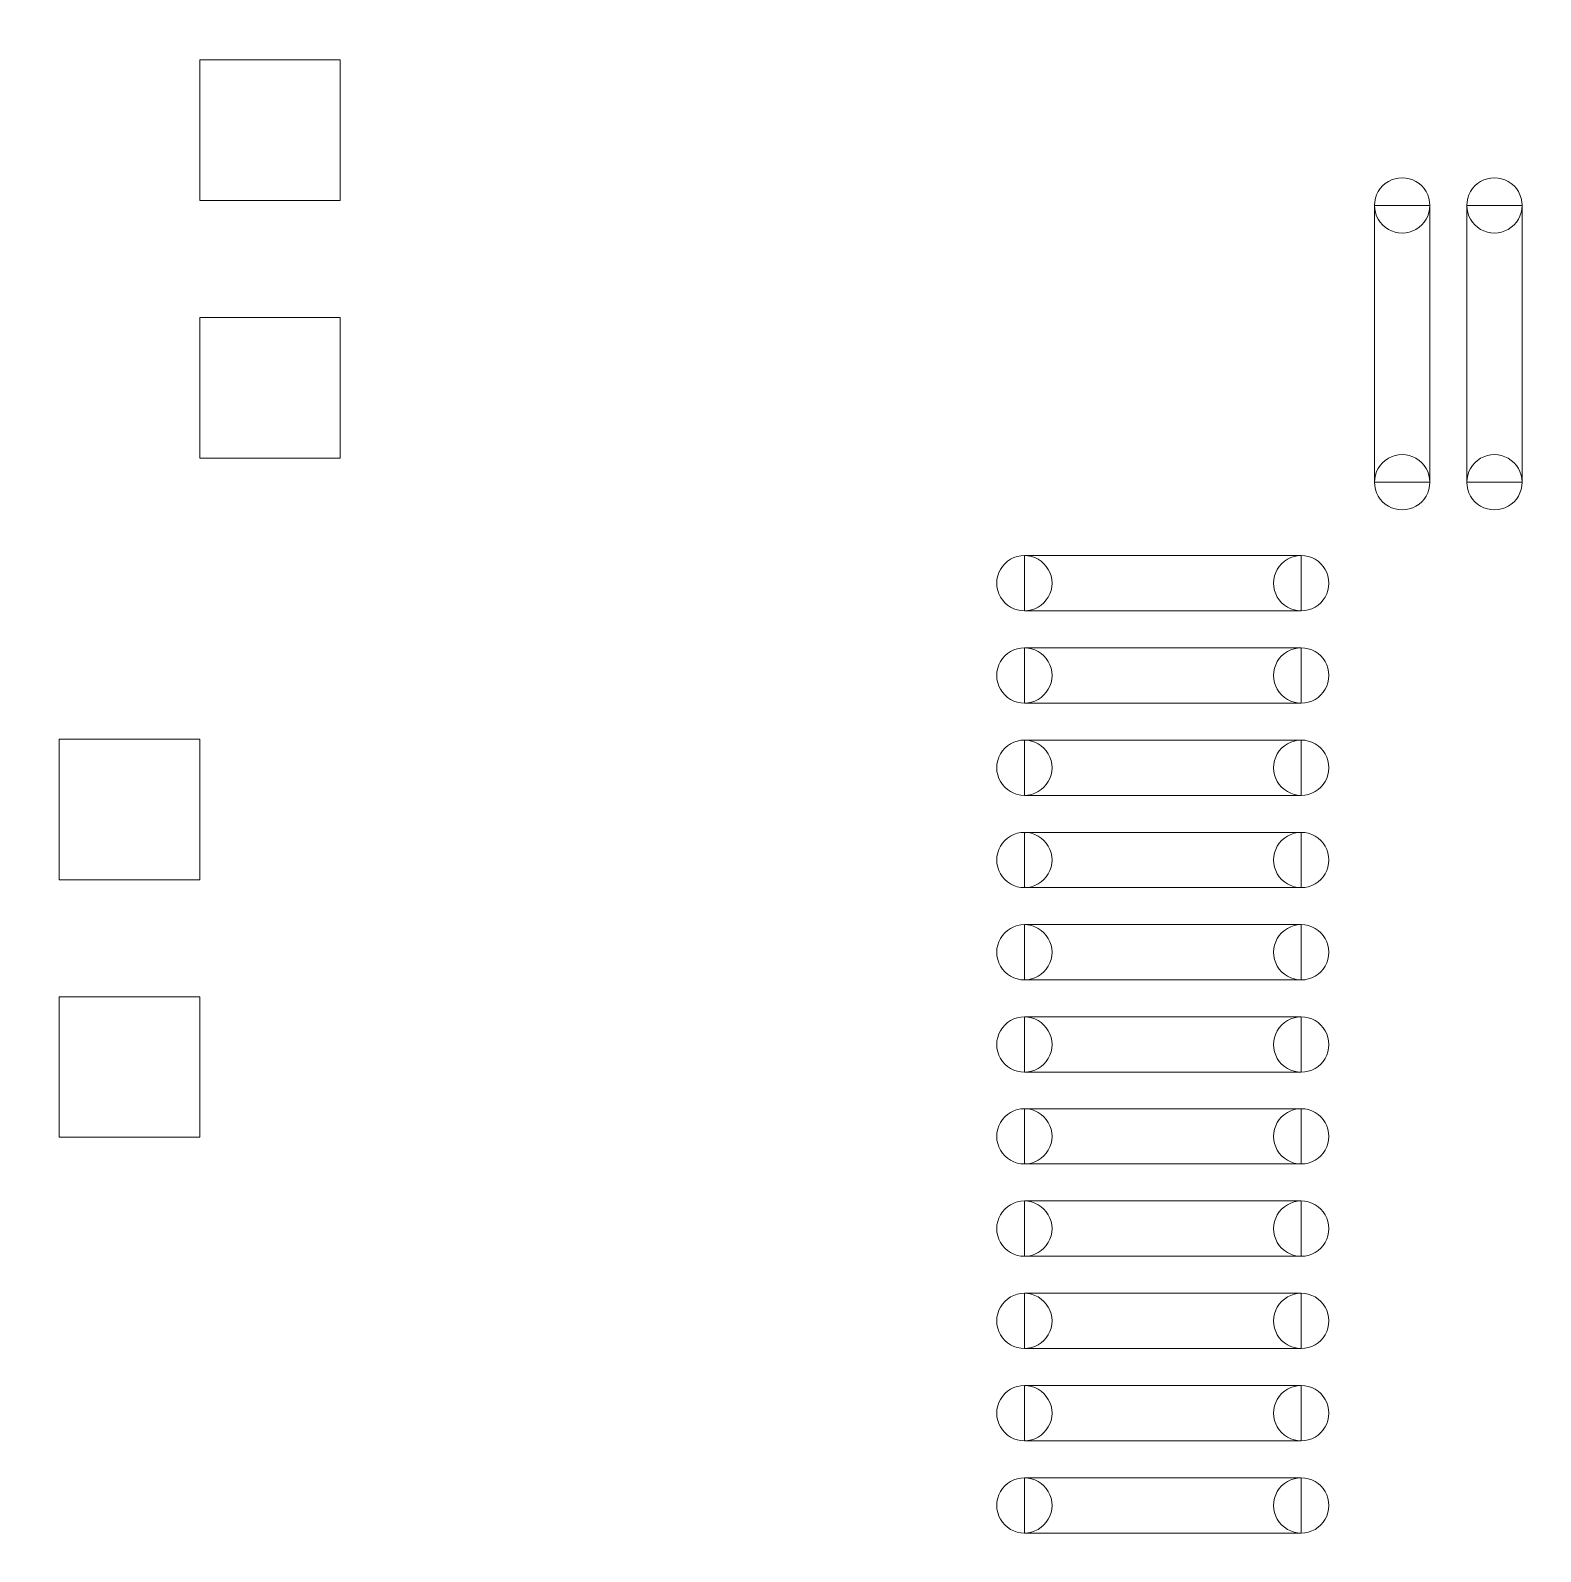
# Model space of a CAD drawing. Header units: millimetres. Extents: x -145 to 117, y -28 to 99.
# Drawn here: x 77.36 to 85.55, y 19.94 to 28.19 of the extents above; entities that cross this region are included whole.
import ezdxf

# ---------------------------------------------------------------- set-up
doc = ezdxf.new("R2010")
doc.units = ezdxf.units.MM
doc.header["$MEASUREMENT"] = 0
doc.layers.add('Layer 1', color=7, linetype='Continuous')

msp = doc.modelspace()

# ---------------------------------------------------------------- linework, layer by layer
at = {"layer": 'Layer 1', "color": 8, "lineweight": 9}
msp.add_open_spline([(117.0347, 99.4834), (117.0347, 99.4834), (-9.9653, 99.4834), (-9.9653, 99.4834), (-9.9653, 99.4834), (-9.9653, 99.4834), (-9.9653, -27.5166), (-9.9653, -27.5166), (-9.9653, -27.5166), (-9.9653, -27.5166), (117.0347, -27.5166), (117.0347, -27.5166), (117.0347, -27.5166), (117.0347, -27.5166), (117.0347, 99.4834), (117.0347, 99.4834)], degree=3, knots=[0, 0, 0, 0, 0.2, 0.2, 0.2, 0.2, 0.4, 0.4, 0.4, 0.4, 0.6, 0.6, 0.6, 0.6, 1, 1, 1, 1], dxfattribs=at)
at = {"layer": 'Layer 1', "lineweight": 9}
for points, knots in [([(78.2743, 27.2712), (78.2743, 27.2712), (78.2743, 28.0332), (78.2743, 28.0332), (78.2743, 28.0332), (78.2743, 28.0332), (79.0363, 28.0332), (79.0363, 28.0332), (79.0363, 28.0332), (79.0363, 28.0332), (79.0363, 27.2712), (79.0363, 27.2712), (79.0363, 27.2712), (79.0363, 27.2712), (78.2743, 27.2712), (78.2743, 27.2712)], [0, 0, 0, 0, 0.2, 0.2, 0.2, 0.2, 0.4, 0.4, 0.4, 0.4, 0.6, 0.6, 0.6, 0.6, 1, 1, 1, 1]), ([(84.6446, 27.2445), (84.6446, 27.2981), (84.6732, 27.3475), (84.7196, 27.3743), (84.7196, 27.3743), (84.7659, 27.4011), (84.823, 27.4011), (84.8694, 27.3743), (84.8694, 27.3743), (84.9158, 27.3475), (84.9443, 27.2981), (84.9443, 27.2445)], [0, 0, 0, 0, 0.25, 0.25, 0.25, 0.25, 0.5, 0.5, 0.5, 0.5, 1, 1, 1, 1]), ([(85.145, 27.2445), (85.145, 27.2981), (85.1736, 27.3475), (85.2199, 27.3743), (85.2199, 27.3743), (85.2663, 27.4011), (85.3234, 27.4011), (85.3698, 27.3743), (85.3698, 27.3743), (85.4162, 27.3475), (85.4447, 27.2981), (85.4447, 27.2445)], [0, 0, 0, 0, 0.25, 0.25, 0.25, 0.25, 0.5, 0.5, 0.5, 0.5, 1, 1, 1, 1]), ([(84.9443, 25.7434), (84.9443, 25.7434), (84.6446, 25.7434), (84.6446, 25.7434), (84.6446, 25.7434), (84.6446, 25.7434), (84.6446, 27.2445), (84.6446, 27.2445), (84.6446, 27.2445), (84.6446, 27.2445), (84.9443, 27.2445), (84.9443, 27.2445), (84.9443, 27.2445), (84.9443, 27.2445), (84.9443, 25.7434), (84.9443, 25.7434)], [0, 0, 0, 0, 0.2, 0.2, 0.2, 0.2, 0.4, 0.4, 0.4, 0.4, 0.6, 0.6, 0.6, 0.6, 1, 1, 1, 1]), ([(84.9443, 27.2445), (84.9443, 27.191), (84.9158, 27.1415), (84.8694, 27.1147), (84.8694, 27.1147), (84.823, 27.088), (84.7659, 27.088), (84.7196, 27.1147), (84.7196, 27.1147), (84.6732, 27.1415), (84.6446, 27.191), (84.6446, 27.2445)], [0, 0, 0, 0, 0.25, 0.25, 0.25, 0.25, 0.5, 0.5, 0.5, 0.5, 1, 1, 1, 1]), ([(84.7945, 27.2445), (84.7945, 27.2445), (84.7945, 27.2445), (84.7945, 27.2445), (84.7945, 27.2445), (84.7945, 27.2445), (84.7945, 27.2445), (84.7945, 27.2445), (84.7945, 27.2445), (84.7945, 27.2445), (84.7945, 27.2445), (84.7945, 27.2445)], [0, 0, 0, 0, 0.25, 0.25, 0.25, 0.25, 0.5, 0.5, 0.5, 0.5, 1, 1, 1, 1]), ([(84.7945, 27.2445), (84.7945, 27.2445), (84.7945, 27.2445), (84.7945, 27.2445), (84.7945, 27.2445), (84.7945, 27.2445), (84.7945, 27.2445), (84.7945, 27.2445), (84.7945, 27.2445), (84.7945, 27.2445), (84.7945, 27.2445), (84.7945, 27.2445)], [0, 0, 0, 0, 0.25, 0.25, 0.25, 0.25, 0.5, 0.5, 0.5, 0.5, 1, 1, 1, 1]), ([(85.4447, 25.7434), (85.4447, 25.7434), (85.145, 25.7434), (85.145, 25.7434), (85.145, 25.7434), (85.145, 25.7434), (85.145, 27.2445), (85.145, 27.2445), (85.145, 27.2445), (85.145, 27.2445), (85.4447, 27.2445), (85.4447, 27.2445), (85.4447, 27.2445), (85.4447, 27.2445), (85.4447, 25.7434), (85.4447, 25.7434)], [0, 0, 0, 0, 0.2, 0.2, 0.2, 0.2, 0.4, 0.4, 0.4, 0.4, 0.6, 0.6, 0.6, 0.6, 1, 1, 1, 1]), ([(85.4447, 27.2445), (85.4447, 27.191), (85.4162, 27.1415), (85.3698, 27.1147), (85.3698, 27.1147), (85.3234, 27.088), (85.2663, 27.088), (85.2199, 27.1147), (85.2199, 27.1147), (85.1736, 27.1415), (85.145, 27.191), (85.145, 27.2445)], [0, 0, 0, 0, 0.25, 0.25, 0.25, 0.25, 0.5, 0.5, 0.5, 0.5, 1, 1, 1, 1]), ([(85.2949, 27.2445), (85.2949, 27.2445), (85.2949, 27.2445), (85.2949, 27.2445), (85.2949, 27.2445), (85.2949, 27.2445), (85.2949, 27.2445), (85.2949, 27.2445), (85.2949, 27.2445), (85.2949, 27.2445), (85.2949, 27.2445), (85.2949, 27.2445)], [0, 0, 0, 0, 0.25, 0.25, 0.25, 0.25, 0.5, 0.5, 0.5, 0.5, 1, 1, 1, 1]), ([(85.2949, 27.2445), (85.2949, 27.2445), (85.2949, 27.2445), (85.2949, 27.2445), (85.2949, 27.2445), (85.2949, 27.2445), (85.2949, 27.2445), (85.2949, 27.2445), (85.2949, 27.2445), (85.2949, 27.2445), (85.2949, 27.2445), (85.2949, 27.2445)], [0, 0, 0, 0, 0.25, 0.25, 0.25, 0.25, 0.5, 0.5, 0.5, 0.5, 1, 1, 1, 1]), ([(78.2743, 25.8742), (78.2743, 25.8742), (78.2743, 26.6362), (78.2743, 26.6362), (78.2743, 26.6362), (78.2743, 26.6362), (79.0363, 26.6362), (79.0363, 26.6362), (79.0363, 26.6362), (79.0363, 26.6362), (79.0363, 25.8742), (79.0363, 25.8742), (79.0363, 25.8742), (79.0363, 25.8742), (78.2743, 25.8742), (78.2743, 25.8742)], [0, 0, 0, 0, 0.2, 0.2, 0.2, 0.2, 0.4, 0.4, 0.4, 0.4, 0.6, 0.6, 0.6, 0.6, 1, 1, 1, 1]), ([(84.6446, 25.7434), (84.6446, 25.7969), (84.6732, 25.8464), (84.7196, 25.8732), (84.7196, 25.8732), (84.7659, 25.8999), (84.823, 25.8999), (84.8694, 25.8732), (84.8694, 25.8732), (84.9158, 25.8464), (84.9443, 25.7969), (84.9443, 25.7434)], [0, 0, 0, 0, 0.25, 0.25, 0.25, 0.25, 0.5, 0.5, 0.5, 0.5, 1, 1, 1, 1]), ([(85.145, 25.7434), (85.145, 25.7969), (85.1736, 25.8464), (85.2199, 25.8732), (85.2199, 25.8732), (85.2663, 25.8999), (85.3234, 25.8999), (85.3698, 25.8732), (85.3698, 25.8732), (85.4162, 25.8464), (85.4447, 25.7969), (85.4447, 25.7434)], [0, 0, 0, 0, 0.25, 0.25, 0.25, 0.25, 0.5, 0.5, 0.5, 0.5, 1, 1, 1, 1]), ([(84.9443, 25.7434), (84.9443, 25.6899), (84.9158, 25.6404), (84.8694, 25.6136), (84.8694, 25.6136), (84.823, 25.5868), (84.7659, 25.5868), (84.7196, 25.6136), (84.7196, 25.6136), (84.6732, 25.6404), (84.6446, 25.6899), (84.6446, 25.7434)], [0, 0, 0, 0, 0.25, 0.25, 0.25, 0.25, 0.5, 0.5, 0.5, 0.5, 1, 1, 1, 1]), ([(84.7945, 25.7434), (84.7945, 25.7434), (84.7945, 25.7434), (84.7945, 25.7434), (84.7945, 25.7434), (84.7945, 25.7434), (84.7945, 25.7434), (84.7945, 25.7434), (84.7945, 25.7434), (84.7945, 25.7434), (84.7945, 25.7434), (84.7945, 25.7434)], [0, 0, 0, 0, 0.25, 0.25, 0.25, 0.25, 0.5, 0.5, 0.5, 0.5, 1, 1, 1, 1]), ([(84.7945, 25.7434), (84.7945, 25.7434), (84.7945, 25.7434), (84.7945, 25.7434), (84.7945, 25.7434), (84.7945, 25.7434), (84.7945, 25.7434), (84.7945, 25.7434), (84.7945, 25.7434), (84.7945, 25.7434), (84.7945, 25.7434), (84.7945, 25.7434)], [0, 0, 0, 0, 0.25, 0.25, 0.25, 0.25, 0.5, 0.5, 0.5, 0.5, 1, 1, 1, 1]), ([(85.4447, 25.7434), (85.4447, 25.6899), (85.4162, 25.6404), (85.3698, 25.6136), (85.3698, 25.6136), (85.3234, 25.5868), (85.2663, 25.5868), (85.2199, 25.6136), (85.2199, 25.6136), (85.1736, 25.6404), (85.145, 25.6899), (85.145, 25.7434)], [0, 0, 0, 0, 0.25, 0.25, 0.25, 0.25, 0.5, 0.5, 0.5, 0.5, 1, 1, 1, 1]), ([(85.2949, 25.7434), (85.2949, 25.7434), (85.2949, 25.7434), (85.2949, 25.7434), (85.2949, 25.7434), (85.2949, 25.7434), (85.2949, 25.7434), (85.2949, 25.7434), (85.2949, 25.7434), (85.2949, 25.7434), (85.2949, 25.7434), (85.2949, 25.7434)], [0, 0, 0, 0, 0.25, 0.25, 0.25, 0.25, 0.5, 0.5, 0.5, 0.5, 1, 1, 1, 1]), ([(85.2949, 25.7434), (85.2949, 25.7434), (85.2949, 25.7434), (85.2949, 25.7434), (85.2949, 25.7434), (85.2949, 25.7434), (85.2949, 25.7434), (85.2949, 25.7434), (85.2949, 25.7434), (85.2949, 25.7434), (85.2949, 25.7434), (85.2949, 25.7434)], [0, 0, 0, 0, 0.25, 0.25, 0.25, 0.25, 0.5, 0.5, 0.5, 0.5, 1, 1, 1, 1]), ([(82.5961, 25.196), (82.5961, 25.2496), (82.6247, 25.299), (82.671, 25.3258), (82.671, 25.3258), (82.7174, 25.3526), (82.7745, 25.3526), (82.8209, 25.3258), (82.8209, 25.3258), (82.8673, 25.299), (82.8958, 25.2496), (82.8958, 25.196)], [0, 0, 0, 0, 0.25, 0.25, 0.25, 0.25, 0.5, 0.5, 0.5, 0.5, 1, 1, 1, 1]), ([(82.746, 25.0462), (82.746, 25.0462), (82.746, 25.3459), (82.746, 25.3459), (82.746, 25.3459), (82.746, 25.3459), (84.2471, 25.3459), (84.2471, 25.3459), (84.2471, 25.3459), (84.2471, 25.3459), (84.2471, 25.0462), (84.2471, 25.0462), (84.2471, 25.0462), (84.2471, 25.0462), (82.746, 25.0462), (82.746, 25.0462)], [0, 0, 0, 0, 0.2, 0.2, 0.2, 0.2, 0.4, 0.4, 0.4, 0.4, 0.6, 0.6, 0.6, 0.6, 1, 1, 1, 1]), ([(84.0973, 25.196), (84.0973, 25.2496), (84.1258, 25.299), (84.1722, 25.3258), (84.1722, 25.3258), (84.2185, 25.3526), (84.2757, 25.3526), (84.322, 25.3258), (84.322, 25.3258), (84.3684, 25.299), (84.397, 25.2496), (84.397, 25.196)], [0, 0, 0, 0, 0.25, 0.25, 0.25, 0.25, 0.5, 0.5, 0.5, 0.5, 1, 1, 1, 1]), ([(82.8958, 25.196), (82.8958, 25.1425), (82.8673, 25.093), (82.8209, 25.0662), (82.8209, 25.0662), (82.7745, 25.0395), (82.7174, 25.0395), (82.671, 25.0662), (82.671, 25.0662), (82.6247, 25.093), (82.5961, 25.1425), (82.5961, 25.196)], [0, 0, 0, 0, 0.25, 0.25, 0.25, 0.25, 0.5, 0.5, 0.5, 0.5, 1, 1, 1, 1]), ([(82.746, 25.196), (82.746, 25.196), (82.746, 25.196), (82.746, 25.196), (82.746, 25.196), (82.746, 25.196), (82.746, 25.196), (82.746, 25.196), (82.746, 25.196), (82.746, 25.196), (82.746, 25.196), (82.746, 25.196)], [0, 0, 0, 0, 0.25, 0.25, 0.25, 0.25, 0.5, 0.5, 0.5, 0.5, 1, 1, 1, 1]), ([(82.746, 25.196), (82.746, 25.196), (82.746, 25.196), (82.746, 25.196), (82.746, 25.196), (82.746, 25.196), (82.746, 25.196), (82.746, 25.196), (82.746, 25.196), (82.746, 25.196), (82.746, 25.196), (82.746, 25.196)], [0, 0, 0, 0, 0.25, 0.25, 0.25, 0.25, 0.5, 0.5, 0.5, 0.5, 1, 1, 1, 1]), ([(84.397, 25.196), (84.397, 25.1425), (84.3684, 25.093), (84.322, 25.0662), (84.322, 25.0662), (84.2757, 25.0395), (84.2185, 25.0395), (84.1722, 25.0662), (84.1722, 25.0662), (84.1258, 25.093), (84.0973, 25.1425), (84.0973, 25.196)], [0, 0, 0, 0, 0.25, 0.25, 0.25, 0.25, 0.5, 0.5, 0.5, 0.5, 1, 1, 1, 1]), ([(84.2471, 25.196), (84.2471, 25.196), (84.2471, 25.196), (84.2471, 25.196), (84.2471, 25.196), (84.2471, 25.196), (84.2471, 25.196), (84.2471, 25.196), (84.2471, 25.196), (84.2471, 25.196), (84.2471, 25.196), (84.2471, 25.196)], [0, 0, 0, 0, 0.25, 0.25, 0.25, 0.25, 0.5, 0.5, 0.5, 0.5, 1, 1, 1, 1]), ([(84.2471, 25.196), (84.2471, 25.196), (84.2471, 25.196), (84.2471, 25.196), (84.2471, 25.196), (84.2471, 25.196), (84.2471, 25.196), (84.2471, 25.196), (84.2471, 25.196), (84.2471, 25.196), (84.2471, 25.196), (84.2471, 25.196)], [0, 0, 0, 0, 0.25, 0.25, 0.25, 0.25, 0.5, 0.5, 0.5, 0.5, 1, 1, 1, 1]), ([(82.5961, 24.6956), (82.5961, 24.7492), (82.6247, 24.7987), (82.671, 24.8254), (82.671, 24.8254), (82.7174, 24.8522), (82.7745, 24.8522), (82.8209, 24.8254), (82.8209, 24.8254), (82.8673, 24.7987), (82.8958, 24.7492), (82.8958, 24.6956)], [0, 0, 0, 0, 0.25, 0.25, 0.25, 0.25, 0.5, 0.5, 0.5, 0.5, 1, 1, 1, 1]), ([(82.746, 24.5458), (82.746, 24.5458), (82.746, 24.8455), (82.746, 24.8455), (82.746, 24.8455), (82.746, 24.8455), (84.2471, 24.8455), (84.2471, 24.8455), (84.2471, 24.8455), (84.2471, 24.8455), (84.2471, 24.5458), (84.2471, 24.5458), (84.2471, 24.5458), (84.2471, 24.5458), (82.746, 24.5458), (82.746, 24.5458)], [0, 0, 0, 0, 0.2, 0.2, 0.2, 0.2, 0.4, 0.4, 0.4, 0.4, 0.6, 0.6, 0.6, 0.6, 1, 1, 1, 1]), ([(84.0973, 24.6956), (84.0973, 24.7492), (84.1258, 24.7987), (84.1722, 24.8254), (84.1722, 24.8254), (84.2185, 24.8522), (84.2757, 24.8522), (84.322, 24.8254), (84.322, 24.8254), (84.3684, 24.7987), (84.397, 24.7492), (84.397, 24.6956)], [0, 0, 0, 0, 0.25, 0.25, 0.25, 0.25, 0.5, 0.5, 0.5, 0.5, 1, 1, 1, 1]), ([(82.8958, 24.6956), (82.8958, 24.6421), (82.8673, 24.5926), (82.8209, 24.5659), (82.8209, 24.5659), (82.7745, 24.5391), (82.7174, 24.5391), (82.671, 24.5659), (82.671, 24.5659), (82.6247, 24.5926), (82.5961, 24.6421), (82.5961, 24.6956)], [0, 0, 0, 0, 0.25, 0.25, 0.25, 0.25, 0.5, 0.5, 0.5, 0.5, 1, 1, 1, 1]), ([(82.746, 24.6956), (82.746, 24.6956), (82.746, 24.6956), (82.746, 24.6956), (82.746, 24.6956), (82.746, 24.6956), (82.746, 24.6956), (82.746, 24.6956), (82.746, 24.6956), (82.746, 24.6956), (82.746, 24.6956), (82.746, 24.6956)], [0, 0, 0, 0, 0.25, 0.25, 0.25, 0.25, 0.5, 0.5, 0.5, 0.5, 1, 1, 1, 1]), ([(82.746, 24.6956), (82.746, 24.6956), (82.746, 24.6956), (82.746, 24.6956), (82.746, 24.6956), (82.746, 24.6956), (82.746, 24.6956), (82.746, 24.6956), (82.746, 24.6956), (82.746, 24.6956), (82.746, 24.6956), (82.746, 24.6956)], [0, 0, 0, 0, 0.25, 0.25, 0.25, 0.25, 0.5, 0.5, 0.5, 0.5, 1, 1, 1, 1]), ([(84.397, 24.6956), (84.397, 24.6421), (84.3684, 24.5926), (84.322, 24.5659), (84.322, 24.5659), (84.2757, 24.5391), (84.2185, 24.5391), (84.1722, 24.5659), (84.1722, 24.5659), (84.1258, 24.5926), (84.0973, 24.6421), (84.0973, 24.6956)], [0, 0, 0, 0, 0.25, 0.25, 0.25, 0.25, 0.5, 0.5, 0.5, 0.5, 1, 1, 1, 1]), ([(84.2471, 24.6956), (84.2471, 24.6956), (84.2471, 24.6956), (84.2471, 24.6956), (84.2471, 24.6956), (84.2471, 24.6956), (84.2471, 24.6956), (84.2471, 24.6956), (84.2471, 24.6956), (84.2471, 24.6956), (84.2471, 24.6956), (84.2471, 24.6956)], [0, 0, 0, 0, 0.25, 0.25, 0.25, 0.25, 0.5, 0.5, 0.5, 0.5, 1, 1, 1, 1]), ([(84.2471, 24.6956), (84.2471, 24.6956), (84.2471, 24.6956), (84.2471, 24.6956), (84.2471, 24.6956), (84.2471, 24.6956), (84.2471, 24.6956), (84.2471, 24.6956), (84.2471, 24.6956), (84.2471, 24.6956), (84.2471, 24.6956), (84.2471, 24.6956)], [0, 0, 0, 0, 0.25, 0.25, 0.25, 0.25, 0.5, 0.5, 0.5, 0.5, 1, 1, 1, 1]), ([(77.5123, 23.5882), (77.5123, 23.5882), (77.5123, 24.3502), (77.5123, 24.3502), (77.5123, 24.3502), (77.5123, 24.3502), (78.2743, 24.3502), (78.2743, 24.3502), (78.2743, 24.3502), (78.2743, 24.3502), (78.2743, 23.5882), (78.2743, 23.5882), (78.2743, 23.5882), (78.2743, 23.5882), (77.5123, 23.5882), (77.5123, 23.5882)], [0, 0, 0, 0, 0.2, 0.2, 0.2, 0.2, 0.4, 0.4, 0.4, 0.4, 0.6, 0.6, 0.6, 0.6, 1, 1, 1, 1]), ([(82.5961, 24.1953), (82.5961, 24.2488), (82.6247, 24.2983), (82.671, 24.325), (82.671, 24.325), (82.7174, 24.3518), (82.7745, 24.3518), (82.8209, 24.325), (82.8209, 24.325), (82.8673, 24.2983), (82.8958, 24.2488), (82.8958, 24.1953)], [0, 0, 0, 0, 0.25, 0.25, 0.25, 0.25, 0.5, 0.5, 0.5, 0.5, 1, 1, 1, 1]), ([(82.746, 24.0454), (82.746, 24.0454), (82.746, 24.3451), (82.746, 24.3451), (82.746, 24.3451), (82.746, 24.3451), (84.2471, 24.3451), (84.2471, 24.3451), (84.2471, 24.3451), (84.2471, 24.3451), (84.2471, 24.0454), (84.2471, 24.0454), (84.2471, 24.0454), (84.2471, 24.0454), (82.746, 24.0454), (82.746, 24.0454)], [0, 0, 0, 0, 0.2, 0.2, 0.2, 0.2, 0.4, 0.4, 0.4, 0.4, 0.6, 0.6, 0.6, 0.6, 1, 1, 1, 1]), ([(84.0973, 24.1953), (84.0973, 24.2488), (84.1258, 24.2983), (84.1722, 24.325), (84.1722, 24.325), (84.2185, 24.3518), (84.2757, 24.3518), (84.322, 24.325), (84.322, 24.325), (84.3684, 24.2983), (84.397, 24.2488), (84.397, 24.1953)], [0, 0, 0, 0, 0.25, 0.25, 0.25, 0.25, 0.5, 0.5, 0.5, 0.5, 1, 1, 1, 1]), ([(82.8958, 24.1953), (82.8958, 24.1417), (82.8673, 24.0922), (82.8209, 24.0655), (82.8209, 24.0655), (82.7745, 24.0387), (82.7174, 24.0387), (82.671, 24.0655), (82.671, 24.0655), (82.6247, 24.0922), (82.5961, 24.1417), (82.5961, 24.1953)], [0, 0, 0, 0, 0.25, 0.25, 0.25, 0.25, 0.5, 0.5, 0.5, 0.5, 1, 1, 1, 1]), ([(82.746, 24.1953), (82.746, 24.1953), (82.746, 24.1953), (82.746, 24.1953), (82.746, 24.1953), (82.746, 24.1953), (82.746, 24.1953), (82.746, 24.1953), (82.746, 24.1953), (82.746, 24.1953), (82.746, 24.1953), (82.746, 24.1953)], [0, 0, 0, 0, 0.25, 0.25, 0.25, 0.25, 0.5, 0.5, 0.5, 0.5, 1, 1, 1, 1]), ([(82.746, 24.1953), (82.746, 24.1953), (82.746, 24.1953), (82.746, 24.1953), (82.746, 24.1953), (82.746, 24.1953), (82.746, 24.1953), (82.746, 24.1953), (82.746, 24.1953), (82.746, 24.1953), (82.746, 24.1953), (82.746, 24.1953)], [0, 0, 0, 0, 0.25, 0.25, 0.25, 0.25, 0.5, 0.5, 0.5, 0.5, 1, 1, 1, 1]), ([(84.397, 24.1953), (84.397, 24.1417), (84.3684, 24.0922), (84.322, 24.0655), (84.322, 24.0655), (84.2757, 24.0387), (84.2185, 24.0387), (84.1722, 24.0655), (84.1722, 24.0655), (84.1258, 24.0922), (84.0973, 24.1417), (84.0973, 24.1953)], [0, 0, 0, 0, 0.25, 0.25, 0.25, 0.25, 0.5, 0.5, 0.5, 0.5, 1, 1, 1, 1]), ([(84.2471, 24.1953), (84.2471, 24.1953), (84.2471, 24.1953), (84.2471, 24.1953), (84.2471, 24.1953), (84.2471, 24.1953), (84.2471, 24.1953), (84.2471, 24.1953), (84.2471, 24.1953), (84.2471, 24.1953), (84.2471, 24.1953), (84.2471, 24.1953)], [0, 0, 0, 0, 0.25, 0.25, 0.25, 0.25, 0.5, 0.5, 0.5, 0.5, 1, 1, 1, 1]), ([(84.2471, 24.1953), (84.2471, 24.1953), (84.2471, 24.1953), (84.2471, 24.1953), (84.2471, 24.1953), (84.2471, 24.1953), (84.2471, 24.1953), (84.2471, 24.1953), (84.2471, 24.1953), (84.2471, 24.1953), (84.2471, 24.1953), (84.2471, 24.1953)], [0, 0, 0, 0, 0.25, 0.25, 0.25, 0.25, 0.5, 0.5, 0.5, 0.5, 1, 1, 1, 1]), ([(82.5961, 23.6949), (82.5961, 23.7484), (82.6247, 23.7979), (82.671, 23.8247), (82.671, 23.8247), (82.7174, 23.8514), (82.7745, 23.8514), (82.8209, 23.8247), (82.8209, 23.8247), (82.8673, 23.7979), (82.8958, 23.7484), (82.8958, 23.6949)], [0, 0, 0, 0, 0.25, 0.25, 0.25, 0.25, 0.5, 0.5, 0.5, 0.5, 1, 1, 1, 1]), ([(82.746, 23.545), (82.746, 23.545), (82.746, 23.8447), (82.746, 23.8447), (82.746, 23.8447), (82.746, 23.8447), (84.2471, 23.8447), (84.2471, 23.8447), (84.2471, 23.8447), (84.2471, 23.8447), (84.2471, 23.545), (84.2471, 23.545), (84.2471, 23.545), (84.2471, 23.545), (82.746, 23.545), (82.746, 23.545)], [0, 0, 0, 0, 0.2, 0.2, 0.2, 0.2, 0.4, 0.4, 0.4, 0.4, 0.6, 0.6, 0.6, 0.6, 1, 1, 1, 1]), ([(84.0973, 23.6949), (84.0973, 23.7484), (84.1258, 23.7979), (84.1722, 23.8247), (84.1722, 23.8247), (84.2185, 23.8514), (84.2757, 23.8514), (84.322, 23.8247), (84.322, 23.8247), (84.3684, 23.7979), (84.397, 23.7484), (84.397, 23.6949)], [0, 0, 0, 0, 0.25, 0.25, 0.25, 0.25, 0.5, 0.5, 0.5, 0.5, 1, 1, 1, 1]), ([(82.8958, 23.6949), (82.8958, 23.6413), (82.8673, 23.5919), (82.8209, 23.5651), (82.8209, 23.5651), (82.7745, 23.5383), (82.7174, 23.5383), (82.671, 23.5651), (82.671, 23.5651), (82.6247, 23.5919), (82.5961, 23.6413), (82.5961, 23.6949)], [0, 0, 0, 0, 0.25, 0.25, 0.25, 0.25, 0.5, 0.5, 0.5, 0.5, 1, 1, 1, 1]), ([(82.746, 23.6949), (82.746, 23.6949), (82.746, 23.6949), (82.746, 23.6949), (82.746, 23.6949), (82.746, 23.6949), (82.746, 23.6949), (82.746, 23.6949), (82.746, 23.6949), (82.746, 23.6949), (82.746, 23.6949), (82.746, 23.6949)], [0, 0, 0, 0, 0.25, 0.25, 0.25, 0.25, 0.5, 0.5, 0.5, 0.5, 1, 1, 1, 1]), ([(82.746, 23.6949), (82.746, 23.6949), (82.746, 23.6949), (82.746, 23.6949), (82.746, 23.6949), (82.746, 23.6949), (82.746, 23.6949), (82.746, 23.6949), (82.746, 23.6949), (82.746, 23.6949), (82.746, 23.6949), (82.746, 23.6949)], [0, 0, 0, 0, 0.25, 0.25, 0.25, 0.25, 0.5, 0.5, 0.5, 0.5, 1, 1, 1, 1]), ([(84.397, 23.6949), (84.397, 23.6413), (84.3684, 23.5919), (84.322, 23.5651), (84.322, 23.5651), (84.2757, 23.5383), (84.2185, 23.5383), (84.1722, 23.5651), (84.1722, 23.5651), (84.1258, 23.5919), (84.0973, 23.6413), (84.0973, 23.6949)], [0, 0, 0, 0, 0.25, 0.25, 0.25, 0.25, 0.5, 0.5, 0.5, 0.5, 1, 1, 1, 1]), ([(84.2471, 23.6949), (84.2471, 23.6949), (84.2471, 23.6949), (84.2471, 23.6949), (84.2471, 23.6949), (84.2471, 23.6949), (84.2471, 23.6949), (84.2471, 23.6949), (84.2471, 23.6949), (84.2471, 23.6949), (84.2471, 23.6949), (84.2471, 23.6949)], [0, 0, 0, 0, 0.25, 0.25, 0.25, 0.25, 0.5, 0.5, 0.5, 0.5, 1, 1, 1, 1]), ([(84.2471, 23.6949), (84.2471, 23.6949), (84.2471, 23.6949), (84.2471, 23.6949), (84.2471, 23.6949), (84.2471, 23.6949), (84.2471, 23.6949), (84.2471, 23.6949), (84.2471, 23.6949), (84.2471, 23.6949), (84.2471, 23.6949), (84.2471, 23.6949)], [0, 0, 0, 0, 0.25, 0.25, 0.25, 0.25, 0.5, 0.5, 0.5, 0.5, 1, 1, 1, 1]), ([(82.5961, 23.1945), (82.5961, 23.248), (82.6247, 23.2975), (82.671, 23.3243), (82.671, 23.3243), (82.7174, 23.3511), (82.7745, 23.3511), (82.8209, 23.3243), (82.8209, 23.3243), (82.8673, 23.2975), (82.8958, 23.248), (82.8958, 23.1945)], [0, 0, 0, 0, 0.25, 0.25, 0.25, 0.25, 0.5, 0.5, 0.5, 0.5, 1, 1, 1, 1]), ([(84.0973, 23.1945), (84.0973, 23.248), (84.1258, 23.2975), (84.1722, 23.3243), (84.1722, 23.3243), (84.2185, 23.3511), (84.2757, 23.3511), (84.322, 23.3243), (84.322, 23.3243), (84.3684, 23.2975), (84.397, 23.248), (84.397, 23.1945)], [0, 0, 0, 0, 0.25, 0.25, 0.25, 0.25, 0.5, 0.5, 0.5, 0.5, 1, 1, 1, 1]), ([(82.746, 23.0446), (82.746, 23.0446), (82.746, 23.3444), (82.746, 23.3444), (82.746, 23.3444), (82.746, 23.3444), (84.2471, 23.3444), (84.2471, 23.3444), (84.2471, 23.3444), (84.2471, 23.3444), (84.2471, 23.0446), (84.2471, 23.0446), (84.2471, 23.0446), (84.2471, 23.0446), (82.746, 23.0446), (82.746, 23.0446)], [0, 0, 0, 0, 0.2, 0.2, 0.2, 0.2, 0.4, 0.4, 0.4, 0.4, 0.6, 0.6, 0.6, 0.6, 1, 1, 1, 1]), ([(82.8958, 23.1945), (82.8958, 23.141), (82.8673, 23.0915), (82.8209, 23.0647), (82.8209, 23.0647), (82.7745, 23.0379), (82.7174, 23.0379), (82.671, 23.0647), (82.671, 23.0647), (82.6247, 23.0915), (82.5961, 23.141), (82.5961, 23.1945)], [0, 0, 0, 0, 0.25, 0.25, 0.25, 0.25, 0.5, 0.5, 0.5, 0.5, 1, 1, 1, 1]), ([(82.746, 23.1945), (82.746, 23.1945), (82.746, 23.1945), (82.746, 23.1945), (82.746, 23.1945), (82.746, 23.1945), (82.746, 23.1945), (82.746, 23.1945), (82.746, 23.1945), (82.746, 23.1945), (82.746, 23.1945), (82.746, 23.1945)], [0, 0, 0, 0, 0.25, 0.25, 0.25, 0.25, 0.5, 0.5, 0.5, 0.5, 1, 1, 1, 1]), ([(82.746, 23.1945), (82.746, 23.1945), (82.746, 23.1945), (82.746, 23.1945), (82.746, 23.1945), (82.746, 23.1945), (82.746, 23.1945), (82.746, 23.1945), (82.746, 23.1945), (82.746, 23.1945), (82.746, 23.1945), (82.746, 23.1945)], [0, 0, 0, 0, 0.25, 0.25, 0.25, 0.25, 0.5, 0.5, 0.5, 0.5, 1, 1, 1, 1]), ([(84.397, 23.1945), (84.397, 23.141), (84.3684, 23.0915), (84.322, 23.0647), (84.322, 23.0647), (84.2757, 23.0379), (84.2185, 23.0379), (84.1722, 23.0647), (84.1722, 23.0647), (84.1258, 23.0915), (84.0973, 23.141), (84.0973, 23.1945)], [0, 0, 0, 0, 0.25, 0.25, 0.25, 0.25, 0.5, 0.5, 0.5, 0.5, 1, 1, 1, 1]), ([(84.2471, 23.1945), (84.2471, 23.1945), (84.2471, 23.1945), (84.2471, 23.1945), (84.2471, 23.1945), (84.2471, 23.1945), (84.2471, 23.1945), (84.2471, 23.1945), (84.2471, 23.1945), (84.2471, 23.1945), (84.2471, 23.1945), (84.2471, 23.1945)], [0, 0, 0, 0, 0.25, 0.25, 0.25, 0.25, 0.5, 0.5, 0.5, 0.5, 1, 1, 1, 1]), ([(84.2471, 23.1945), (84.2471, 23.1945), (84.2471, 23.1945), (84.2471, 23.1945), (84.2471, 23.1945), (84.2471, 23.1945), (84.2471, 23.1945), (84.2471, 23.1945), (84.2471, 23.1945), (84.2471, 23.1945), (84.2471, 23.1945), (84.2471, 23.1945)], [0, 0, 0, 0, 0.25, 0.25, 0.25, 0.25, 0.5, 0.5, 0.5, 0.5, 1, 1, 1, 1]), ([(77.5123, 22.1912), (77.5123, 22.1912), (77.5123, 22.9532), (77.5123, 22.9532), (77.5123, 22.9532), (77.5123, 22.9532), (78.2743, 22.9532), (78.2743, 22.9532), (78.2743, 22.9532), (78.2743, 22.9532), (78.2743, 22.1912), (78.2743, 22.1912), (78.2743, 22.1912), (78.2743, 22.1912), (77.5123, 22.1912), (77.5123, 22.1912)], [0, 0, 0, 0, 0.2, 0.2, 0.2, 0.2, 0.4, 0.4, 0.4, 0.4, 0.6, 0.6, 0.6, 0.6, 1, 1, 1, 1]), ([(82.5961, 22.6941), (82.5961, 22.7477), (82.6247, 22.7971), (82.671, 22.8239), (82.671, 22.8239), (82.7174, 22.8507), (82.7745, 22.8507), (82.8209, 22.8239), (82.8209, 22.8239), (82.8673, 22.7971), (82.8958, 22.7477), (82.8958, 22.6941)], [0, 0, 0, 0, 0.25, 0.25, 0.25, 0.25, 0.5, 0.5, 0.5, 0.5, 1, 1, 1, 1]), ([(84.0973, 22.6941), (84.0973, 22.7477), (84.1258, 22.7971), (84.1722, 22.8239), (84.1722, 22.8239), (84.2185, 22.8507), (84.2757, 22.8507), (84.322, 22.8239), (84.322, 22.8239), (84.3684, 22.7971), (84.397, 22.7477), (84.397, 22.6941)], [0, 0, 0, 0, 0.25, 0.25, 0.25, 0.25, 0.5, 0.5, 0.5, 0.5, 1, 1, 1, 1]), ([(82.746, 22.5443), (82.746, 22.5443), (82.746, 22.844), (82.746, 22.844), (82.746, 22.844), (82.746, 22.844), (84.2471, 22.844), (84.2471, 22.844), (84.2471, 22.844), (84.2471, 22.844), (84.2471, 22.5443), (84.2471, 22.5443), (84.2471, 22.5443), (84.2471, 22.5443), (82.746, 22.5443), (82.746, 22.5443)], [0, 0, 0, 0, 0.2, 0.2, 0.2, 0.2, 0.4, 0.4, 0.4, 0.4, 0.6, 0.6, 0.6, 0.6, 1, 1, 1, 1]), ([(82.8958, 22.6941), (82.8958, 22.6406), (82.8673, 22.5911), (82.8209, 22.5643), (82.8209, 22.5643), (82.7745, 22.5376), (82.7174, 22.5376), (82.671, 22.5643), (82.671, 22.5643), (82.6247, 22.5911), (82.5961, 22.6406), (82.5961, 22.6941)], [0, 0, 0, 0, 0.25, 0.25, 0.25, 0.25, 0.5, 0.5, 0.5, 0.5, 1, 1, 1, 1]), ([(82.746, 22.6941), (82.746, 22.6941), (82.746, 22.6941), (82.746, 22.6941), (82.746, 22.6941), (82.746, 22.6941), (82.746, 22.6941), (82.746, 22.6941), (82.746, 22.6941), (82.746, 22.6941), (82.746, 22.6941), (82.746, 22.6941)], [0, 0, 0, 0, 0.25, 0.25, 0.25, 0.25, 0.5, 0.5, 0.5, 0.5, 1, 1, 1, 1]), ([(82.746, 22.6941), (82.746, 22.6941), (82.746, 22.6941), (82.746, 22.6941), (82.746, 22.6941), (82.746, 22.6941), (82.746, 22.6941), (82.746, 22.6941), (82.746, 22.6941), (82.746, 22.6941), (82.746, 22.6941), (82.746, 22.6941)], [0, 0, 0, 0, 0.25, 0.25, 0.25, 0.25, 0.5, 0.5, 0.5, 0.5, 1, 1, 1, 1]), ([(84.397, 22.6941), (84.397, 22.6406), (84.3684, 22.5911), (84.322, 22.5643), (84.322, 22.5643), (84.2757, 22.5376), (84.2185, 22.5376), (84.1722, 22.5643), (84.1722, 22.5643), (84.1258, 22.5911), (84.0973, 22.6406), (84.0973, 22.6941)], [0, 0, 0, 0, 0.25, 0.25, 0.25, 0.25, 0.5, 0.5, 0.5, 0.5, 1, 1, 1, 1]), ([(84.2471, 22.6941), (84.2471, 22.6941), (84.2471, 22.6941), (84.2471, 22.6941), (84.2471, 22.6941), (84.2471, 22.6941), (84.2471, 22.6941), (84.2471, 22.6941), (84.2471, 22.6941), (84.2471, 22.6941), (84.2471, 22.6941), (84.2471, 22.6941)], [0, 0, 0, 0, 0.25, 0.25, 0.25, 0.25, 0.5, 0.5, 0.5, 0.5, 1, 1, 1, 1]), ([(84.2471, 22.6941), (84.2471, 22.6941), (84.2471, 22.6941), (84.2471, 22.6941), (84.2471, 22.6941), (84.2471, 22.6941), (84.2471, 22.6941), (84.2471, 22.6941), (84.2471, 22.6941), (84.2471, 22.6941), (84.2471, 22.6941), (84.2471, 22.6941)], [0, 0, 0, 0, 0.25, 0.25, 0.25, 0.25, 0.5, 0.5, 0.5, 0.5, 1, 1, 1, 1]), ([(82.5961, 22.1963), (82.5961, 22.2498), (82.6247, 22.2993), (82.671, 22.3261), (82.671, 22.3261), (82.7174, 22.3528), (82.7745, 22.3528), (82.8209, 22.3261), (82.8209, 22.3261), (82.8673, 22.2993), (82.8958, 22.2498), (82.8958, 22.1963)], [0, 0, 0, 0, 0.25, 0.25, 0.25, 0.25, 0.5, 0.5, 0.5, 0.5, 1, 1, 1, 1]), ([(82.746, 22.0464), (82.746, 22.0464), (82.746, 22.3461), (82.746, 22.3461), (82.746, 22.3461), (82.746, 22.3461), (84.2471, 22.3461), (84.2471, 22.3461), (84.2471, 22.3461), (84.2471, 22.3461), (84.2471, 22.0464), (84.2471, 22.0464), (84.2471, 22.0464), (84.2471, 22.0464), (82.746, 22.0464), (82.746, 22.0464)], [0, 0, 0, 0, 0.2, 0.2, 0.2, 0.2, 0.4, 0.4, 0.4, 0.4, 0.6, 0.6, 0.6, 0.6, 1, 1, 1, 1]), ([(84.0973, 22.1963), (84.0973, 22.2498), (84.1258, 22.2993), (84.1722, 22.3261), (84.1722, 22.3261), (84.2185, 22.3528), (84.2757, 22.3528), (84.322, 22.3261), (84.322, 22.3261), (84.3684, 22.2993), (84.397, 22.2498), (84.397, 22.1963)], [0, 0, 0, 0, 0.25, 0.25, 0.25, 0.25, 0.5, 0.5, 0.5, 0.5, 1, 1, 1, 1]), ([(82.8958, 22.1963), (82.8958, 22.1427), (82.8673, 22.0933), (82.8209, 22.0665), (82.8209, 22.0665), (82.7745, 22.0397), (82.7174, 22.0397), (82.671, 22.0665), (82.671, 22.0665), (82.6247, 22.0933), (82.5961, 22.1427), (82.5961, 22.1963)], [0, 0, 0, 0, 0.25, 0.25, 0.25, 0.25, 0.5, 0.5, 0.5, 0.5, 1, 1, 1, 1]), ([(82.746, 22.1963), (82.746, 22.1963), (82.746, 22.1963), (82.746, 22.1963), (82.746, 22.1963), (82.746, 22.1963), (82.746, 22.1963), (82.746, 22.1963), (82.746, 22.1963), (82.746, 22.1963), (82.746, 22.1963), (82.746, 22.1963)], [0, 0, 0, 0, 0.25, 0.25, 0.25, 0.25, 0.5, 0.5, 0.5, 0.5, 1, 1, 1, 1]), ([(82.746, 22.1963), (82.746, 22.1963), (82.746, 22.1963), (82.746, 22.1963), (82.746, 22.1963), (82.746, 22.1963), (82.746, 22.1963), (82.746, 22.1963), (82.746, 22.1963), (82.746, 22.1963), (82.746, 22.1963), (82.746, 22.1963)], [0, 0, 0, 0, 0.25, 0.25, 0.25, 0.25, 0.5, 0.5, 0.5, 0.5, 1, 1, 1, 1]), ([(84.397, 22.1963), (84.397, 22.1427), (84.3684, 22.0933), (84.322, 22.0665), (84.322, 22.0665), (84.2757, 22.0397), (84.2185, 22.0397), (84.1722, 22.0665), (84.1722, 22.0665), (84.1258, 22.0933), (84.0973, 22.1427), (84.0973, 22.1963)], [0, 0, 0, 0, 0.25, 0.25, 0.25, 0.25, 0.5, 0.5, 0.5, 0.5, 1, 1, 1, 1]), ([(84.2471, 22.1963), (84.2471, 22.1963), (84.2471, 22.1963), (84.2471, 22.1963), (84.2471, 22.1963), (84.2471, 22.1963), (84.2471, 22.1963), (84.2471, 22.1963), (84.2471, 22.1963), (84.2471, 22.1963), (84.2471, 22.1963), (84.2471, 22.1963)], [0, 0, 0, 0, 0.25, 0.25, 0.25, 0.25, 0.5, 0.5, 0.5, 0.5, 1, 1, 1, 1]), ([(84.2471, 22.1963), (84.2471, 22.1963), (84.2471, 22.1963), (84.2471, 22.1963), (84.2471, 22.1963), (84.2471, 22.1963), (84.2471, 22.1963), (84.2471, 22.1963), (84.2471, 22.1963), (84.2471, 22.1963), (84.2471, 22.1963), (84.2471, 22.1963)], [0, 0, 0, 0, 0.25, 0.25, 0.25, 0.25, 0.5, 0.5, 0.5, 0.5, 1, 1, 1, 1]), ([(82.5961, 21.6959), (82.5961, 21.7494), (82.6247, 21.7989), (82.671, 21.8257), (82.671, 21.8257), (82.7174, 21.8525), (82.7745, 21.8525), (82.8209, 21.8257), (82.8209, 21.8257), (82.8673, 21.7989), (82.8958, 21.7494), (82.8958, 21.6959)], [0, 0, 0, 0, 0.25, 0.25, 0.25, 0.25, 0.5, 0.5, 0.5, 0.5, 1, 1, 1, 1]), ([(82.746, 21.546), (82.746, 21.546), (82.746, 21.8458), (82.746, 21.8458), (82.746, 21.8458), (82.746, 21.8458), (84.2471, 21.8458), (84.2471, 21.8458), (84.2471, 21.8458), (84.2471, 21.8458), (84.2471, 21.546), (84.2471, 21.546), (84.2471, 21.546), (84.2471, 21.546), (82.746, 21.546), (82.746, 21.546)], [0, 0, 0, 0, 0.2, 0.2, 0.2, 0.2, 0.4, 0.4, 0.4, 0.4, 0.6, 0.6, 0.6, 0.6, 1, 1, 1, 1]), ([(84.0973, 21.6959), (84.0973, 21.7494), (84.1258, 21.7989), (84.1722, 21.8257), (84.1722, 21.8257), (84.2185, 21.8525), (84.2757, 21.8525), (84.322, 21.8257), (84.322, 21.8257), (84.3684, 21.7989), (84.397, 21.7494), (84.397, 21.6959)], [0, 0, 0, 0, 0.25, 0.25, 0.25, 0.25, 0.5, 0.5, 0.5, 0.5, 1, 1, 1, 1]), ([(82.8958, 21.6959), (82.8958, 21.6424), (82.8673, 21.5929), (82.8209, 21.5661), (82.8209, 21.5661), (82.7745, 21.5393), (82.7174, 21.5393), (82.671, 21.5661), (82.671, 21.5661), (82.6247, 21.5929), (82.5961, 21.6424), (82.5961, 21.6959)], [0, 0, 0, 0, 0.25, 0.25, 0.25, 0.25, 0.5, 0.5, 0.5, 0.5, 1, 1, 1, 1]), ([(82.746, 21.6959), (82.746, 21.6959), (82.746, 21.6959), (82.746, 21.6959), (82.746, 21.6959), (82.746, 21.6959), (82.746, 21.6959), (82.746, 21.6959), (82.746, 21.6959), (82.746, 21.6959), (82.746, 21.6959), (82.746, 21.6959)], [0, 0, 0, 0, 0.25, 0.25, 0.25, 0.25, 0.5, 0.5, 0.5, 0.5, 1, 1, 1, 1]), ([(82.746, 21.6959), (82.746, 21.6959), (82.746, 21.6959), (82.746, 21.6959), (82.746, 21.6959), (82.746, 21.6959), (82.746, 21.6959), (82.746, 21.6959), (82.746, 21.6959), (82.746, 21.6959), (82.746, 21.6959), (82.746, 21.6959)], [0, 0, 0, 0, 0.25, 0.25, 0.25, 0.25, 0.5, 0.5, 0.5, 0.5, 1, 1, 1, 1]), ([(84.397, 21.6959), (84.397, 21.6424), (84.3684, 21.5929), (84.322, 21.5661), (84.322, 21.5661), (84.2757, 21.5393), (84.2185, 21.5393), (84.1722, 21.5661), (84.1722, 21.5661), (84.1258, 21.5929), (84.0973, 21.6424), (84.0973, 21.6959)], [0, 0, 0, 0, 0.25, 0.25, 0.25, 0.25, 0.5, 0.5, 0.5, 0.5, 1, 1, 1, 1]), ([(84.2471, 21.6959), (84.2471, 21.6959), (84.2471, 21.6959), (84.2471, 21.6959), (84.2471, 21.6959), (84.2471, 21.6959), (84.2471, 21.6959), (84.2471, 21.6959), (84.2471, 21.6959), (84.2471, 21.6959), (84.2471, 21.6959), (84.2471, 21.6959)], [0, 0, 0, 0, 0.25, 0.25, 0.25, 0.25, 0.5, 0.5, 0.5, 0.5, 1, 1, 1, 1]), ([(84.2471, 21.6959), (84.2471, 21.6959), (84.2471, 21.6959), (84.2471, 21.6959), (84.2471, 21.6959), (84.2471, 21.6959), (84.2471, 21.6959), (84.2471, 21.6959), (84.2471, 21.6959), (84.2471, 21.6959), (84.2471, 21.6959), (84.2471, 21.6959)], [0, 0, 0, 0, 0.25, 0.25, 0.25, 0.25, 0.5, 0.5, 0.5, 0.5, 1, 1, 1, 1]), ([(82.5961, 21.1955), (82.5961, 21.2491), (82.6247, 21.2985), (82.671, 21.3253), (82.671, 21.3253), (82.7174, 21.3521), (82.7745, 21.3521), (82.8209, 21.3253), (82.8209, 21.3253), (82.8673, 21.2985), (82.8958, 21.2491), (82.8958, 21.1955)], [0, 0, 0, 0, 0.25, 0.25, 0.25, 0.25, 0.5, 0.5, 0.5, 0.5, 1, 1, 1, 1]), ([(82.746, 21.0457), (82.746, 21.0457), (82.746, 21.3454), (82.746, 21.3454), (82.746, 21.3454), (82.746, 21.3454), (84.2471, 21.3454), (84.2471, 21.3454), (84.2471, 21.3454), (84.2471, 21.3454), (84.2471, 21.0457), (84.2471, 21.0457), (84.2471, 21.0457), (84.2471, 21.0457), (82.746, 21.0457), (82.746, 21.0457)], [0, 0, 0, 0, 0.2, 0.2, 0.2, 0.2, 0.4, 0.4, 0.4, 0.4, 0.6, 0.6, 0.6, 0.6, 1, 1, 1, 1]), ([(84.0973, 21.1955), (84.0973, 21.2491), (84.1258, 21.2985), (84.1722, 21.3253), (84.1722, 21.3253), (84.2185, 21.3521), (84.2757, 21.3521), (84.322, 21.3253), (84.322, 21.3253), (84.3684, 21.2985), (84.397, 21.2491), (84.397, 21.1955)], [0, 0, 0, 0, 0.25, 0.25, 0.25, 0.25, 0.5, 0.5, 0.5, 0.5, 1, 1, 1, 1]), ([(82.8958, 21.1955), (82.8958, 21.142), (82.8673, 21.0925), (82.8209, 21.0657), (82.8209, 21.0657), (82.7745, 21.039), (82.7174, 21.039), (82.671, 21.0657), (82.671, 21.0657), (82.6247, 21.0925), (82.5961, 21.142), (82.5961, 21.1955)], [0, 0, 0, 0, 0.25, 0.25, 0.25, 0.25, 0.5, 0.5, 0.5, 0.5, 1, 1, 1, 1]), ([(82.746, 21.1955), (82.746, 21.1955), (82.746, 21.1955), (82.746, 21.1955), (82.746, 21.1955), (82.746, 21.1955), (82.746, 21.1955), (82.746, 21.1955), (82.746, 21.1955), (82.746, 21.1955), (82.746, 21.1955), (82.746, 21.1955)], [0, 0, 0, 0, 0.25, 0.25, 0.25, 0.25, 0.5, 0.5, 0.5, 0.5, 1, 1, 1, 1]), ([(82.746, 21.1955), (82.746, 21.1955), (82.746, 21.1955), (82.746, 21.1955), (82.746, 21.1955), (82.746, 21.1955), (82.746, 21.1955), (82.746, 21.1955), (82.746, 21.1955), (82.746, 21.1955), (82.746, 21.1955), (82.746, 21.1955)], [0, 0, 0, 0, 0.25, 0.25, 0.25, 0.25, 0.5, 0.5, 0.5, 0.5, 1, 1, 1, 1]), ([(84.397, 21.1955), (84.397, 21.142), (84.3684, 21.0925), (84.322, 21.0657), (84.322, 21.0657), (84.2757, 21.039), (84.2185, 21.039), (84.1722, 21.0657), (84.1722, 21.0657), (84.1258, 21.0925), (84.0973, 21.142), (84.0973, 21.1955)], [0, 0, 0, 0, 0.25, 0.25, 0.25, 0.25, 0.5, 0.5, 0.5, 0.5, 1, 1, 1, 1]), ([(84.2471, 21.1955), (84.2471, 21.1955), (84.2471, 21.1955), (84.2471, 21.1955), (84.2471, 21.1955), (84.2471, 21.1955), (84.2471, 21.1955), (84.2471, 21.1955), (84.2471, 21.1955), (84.2471, 21.1955), (84.2471, 21.1955), (84.2471, 21.1955)], [0, 0, 0, 0, 0.25, 0.25, 0.25, 0.25, 0.5, 0.5, 0.5, 0.5, 1, 1, 1, 1]), ([(84.2471, 21.1955), (84.2471, 21.1955), (84.2471, 21.1955), (84.2471, 21.1955), (84.2471, 21.1955), (84.2471, 21.1955), (84.2471, 21.1955), (84.2471, 21.1955), (84.2471, 21.1955), (84.2471, 21.1955), (84.2471, 21.1955), (84.2471, 21.1955)], [0, 0, 0, 0, 0.25, 0.25, 0.25, 0.25, 0.5, 0.5, 0.5, 0.5, 1, 1, 1, 1]), ([(82.5961, 20.6951), (82.5961, 20.7487), (82.6247, 20.7982), (82.671, 20.8249), (82.671, 20.8249), (82.7174, 20.8517), (82.7745, 20.8517), (82.8209, 20.8249), (82.8209, 20.8249), (82.8673, 20.7982), (82.8958, 20.7487), (82.8958, 20.6951)], [0, 0, 0, 0, 0.25, 0.25, 0.25, 0.25, 0.5, 0.5, 0.5, 0.5, 1, 1, 1, 1]), ([(82.746, 20.5453), (82.746, 20.5453), (82.746, 20.845), (82.746, 20.845), (82.746, 20.845), (82.746, 20.845), (84.2471, 20.845), (84.2471, 20.845), (84.2471, 20.845), (84.2471, 20.845), (84.2471, 20.5453), (84.2471, 20.5453), (84.2471, 20.5453), (84.2471, 20.5453), (82.746, 20.5453), (82.746, 20.5453)], [0, 0, 0, 0, 0.2, 0.2, 0.2, 0.2, 0.4, 0.4, 0.4, 0.4, 0.6, 0.6, 0.6, 0.6, 1, 1, 1, 1]), ([(84.0973, 20.6951), (84.0973, 20.7487), (84.1258, 20.7982), (84.1722, 20.8249), (84.1722, 20.8249), (84.2185, 20.8517), (84.2757, 20.8517), (84.322, 20.8249), (84.322, 20.8249), (84.3684, 20.7982), (84.397, 20.7487), (84.397, 20.6951)], [0, 0, 0, 0, 0.25, 0.25, 0.25, 0.25, 0.5, 0.5, 0.5, 0.5, 1, 1, 1, 1]), ([(82.8958, 20.6951), (82.8958, 20.6416), (82.8673, 20.5921), (82.8209, 20.5654), (82.8209, 20.5654), (82.7745, 20.5386), (82.7174, 20.5386), (82.671, 20.5654), (82.671, 20.5654), (82.6247, 20.5921), (82.5961, 20.6416), (82.5961, 20.6951)], [0, 0, 0, 0, 0.25, 0.25, 0.25, 0.25, 0.5, 0.5, 0.5, 0.5, 1, 1, 1, 1]), ([(82.746, 20.6951), (82.746, 20.6951), (82.746, 20.6951), (82.746, 20.6951), (82.746, 20.6951), (82.746, 20.6951), (82.746, 20.6951), (82.746, 20.6951), (82.746, 20.6951), (82.746, 20.6951), (82.746, 20.6951), (82.746, 20.6951)], [0, 0, 0, 0, 0.25, 0.25, 0.25, 0.25, 0.5, 0.5, 0.5, 0.5, 1, 1, 1, 1]), ([(82.746, 20.6951), (82.746, 20.6951), (82.746, 20.6951), (82.746, 20.6951), (82.746, 20.6951), (82.746, 20.6951), (82.746, 20.6951), (82.746, 20.6951), (82.746, 20.6951), (82.746, 20.6951), (82.746, 20.6951), (82.746, 20.6951)], [0, 0, 0, 0, 0.25, 0.25, 0.25, 0.25, 0.5, 0.5, 0.5, 0.5, 1, 1, 1, 1]), ([(84.397, 20.6951), (84.397, 20.6416), (84.3684, 20.5921), (84.322, 20.5654), (84.322, 20.5654), (84.2757, 20.5386), (84.2185, 20.5386), (84.1722, 20.5654), (84.1722, 20.5654), (84.1258, 20.5921), (84.0973, 20.6416), (84.0973, 20.6951)], [0, 0, 0, 0, 0.25, 0.25, 0.25, 0.25, 0.5, 0.5, 0.5, 0.5, 1, 1, 1, 1]), ([(84.2471, 20.6951), (84.2471, 20.6951), (84.2471, 20.6951), (84.2471, 20.6951), (84.2471, 20.6951), (84.2471, 20.6951), (84.2471, 20.6951), (84.2471, 20.6951), (84.2471, 20.6951), (84.2471, 20.6951), (84.2471, 20.6951), (84.2471, 20.6951)], [0, 0, 0, 0, 0.25, 0.25, 0.25, 0.25, 0.5, 0.5, 0.5, 0.5, 1, 1, 1, 1]), ([(84.2471, 20.6951), (84.2471, 20.6951), (84.2471, 20.6951), (84.2471, 20.6951), (84.2471, 20.6951), (84.2471, 20.6951), (84.2471, 20.6951), (84.2471, 20.6951), (84.2471, 20.6951), (84.2471, 20.6951), (84.2471, 20.6951), (84.2471, 20.6951)], [0, 0, 0, 0, 0.25, 0.25, 0.25, 0.25, 0.5, 0.5, 0.5, 0.5, 1, 1, 1, 1]), ([(82.5961, 20.1948), (82.5961, 20.2483), (82.6247, 20.2978), (82.671, 20.3245), (82.671, 20.3245), (82.7174, 20.3513), (82.7745, 20.3513), (82.8209, 20.3245), (82.8209, 20.3245), (82.8673, 20.2978), (82.8958, 20.2483), (82.8958, 20.1948)], [0, 0, 0, 0, 0.25, 0.25, 0.25, 0.25, 0.5, 0.5, 0.5, 0.5, 1, 1, 1, 1]), ([(82.746, 20.0449), (82.746, 20.0449), (82.746, 20.3446), (82.746, 20.3446), (82.746, 20.3446), (82.746, 20.3446), (84.2471, 20.3446), (84.2471, 20.3446), (84.2471, 20.3446), (84.2471, 20.3446), (84.2471, 20.0449), (84.2471, 20.0449), (84.2471, 20.0449), (84.2471, 20.0449), (82.746, 20.0449), (82.746, 20.0449)], [0, 0, 0, 0, 0.2, 0.2, 0.2, 0.2, 0.4, 0.4, 0.4, 0.4, 0.6, 0.6, 0.6, 0.6, 1, 1, 1, 1]), ([(84.0973, 20.1948), (84.0973, 20.2483), (84.1258, 20.2978), (84.1722, 20.3245), (84.1722, 20.3245), (84.2185, 20.3513), (84.2757, 20.3513), (84.322, 20.3245), (84.322, 20.3245), (84.3684, 20.2978), (84.397, 20.2483), (84.397, 20.1948)], [0, 0, 0, 0, 0.25, 0.25, 0.25, 0.25, 0.5, 0.5, 0.5, 0.5, 1, 1, 1, 1]), ([(82.8958, 20.1948), (82.8958, 20.1412), (82.8673, 20.0917), (82.8209, 20.065), (82.8209, 20.065), (82.7745, 20.0382), (82.7174, 20.0382), (82.671, 20.065), (82.671, 20.065), (82.6247, 20.0917), (82.5961, 20.1412), (82.5961, 20.1948)], [0, 0, 0, 0, 0.25, 0.25, 0.25, 0.25, 0.5, 0.5, 0.5, 0.5, 1, 1, 1, 1]), ([(82.746, 20.1948), (82.746, 20.1948), (82.746, 20.1948), (82.746, 20.1948), (82.746, 20.1948), (82.746, 20.1948), (82.746, 20.1948), (82.746, 20.1948), (82.746, 20.1948), (82.746, 20.1948), (82.746, 20.1948), (82.746, 20.1948)], [0, 0, 0, 0, 0.25, 0.25, 0.25, 0.25, 0.5, 0.5, 0.5, 0.5, 1, 1, 1, 1]), ([(82.746, 20.1948), (82.746, 20.1948), (82.746, 20.1948), (82.746, 20.1948), (82.746, 20.1948), (82.746, 20.1948), (82.746, 20.1948), (82.746, 20.1948), (82.746, 20.1948), (82.746, 20.1948), (82.746, 20.1948), (82.746, 20.1948)], [0, 0, 0, 0, 0.25, 0.25, 0.25, 0.25, 0.5, 0.5, 0.5, 0.5, 1, 1, 1, 1]), ([(84.397, 20.1948), (84.397, 20.1412), (84.3684, 20.0917), (84.322, 20.065), (84.322, 20.065), (84.2757, 20.0382), (84.2185, 20.0382), (84.1722, 20.065), (84.1722, 20.065), (84.1258, 20.0917), (84.0973, 20.1412), (84.0973, 20.1948)], [0, 0, 0, 0, 0.25, 0.25, 0.25, 0.25, 0.5, 0.5, 0.5, 0.5, 1, 1, 1, 1]), ([(84.2471, 20.1948), (84.2471, 20.1948), (84.2471, 20.1948), (84.2471, 20.1948), (84.2471, 20.1948), (84.2471, 20.1948), (84.2471, 20.1948), (84.2471, 20.1948), (84.2471, 20.1948), (84.2471, 20.1948), (84.2471, 20.1948), (84.2471, 20.1948)], [0, 0, 0, 0, 0.25, 0.25, 0.25, 0.25, 0.5, 0.5, 0.5, 0.5, 1, 1, 1, 1]), ([(84.2471, 20.1948), (84.2471, 20.1948), (84.2471, 20.1948), (84.2471, 20.1948), (84.2471, 20.1948), (84.2471, 20.1948), (84.2471, 20.1948), (84.2471, 20.1948), (84.2471, 20.1948), (84.2471, 20.1948), (84.2471, 20.1948), (84.2471, 20.1948)], [0, 0, 0, 0, 0.25, 0.25, 0.25, 0.25, 0.5, 0.5, 0.5, 0.5, 1, 1, 1, 1])]:
    msp.add_open_spline(points, degree=3, knots=knots, dxfattribs=at)

doc.saveas('drawing.dxf')
